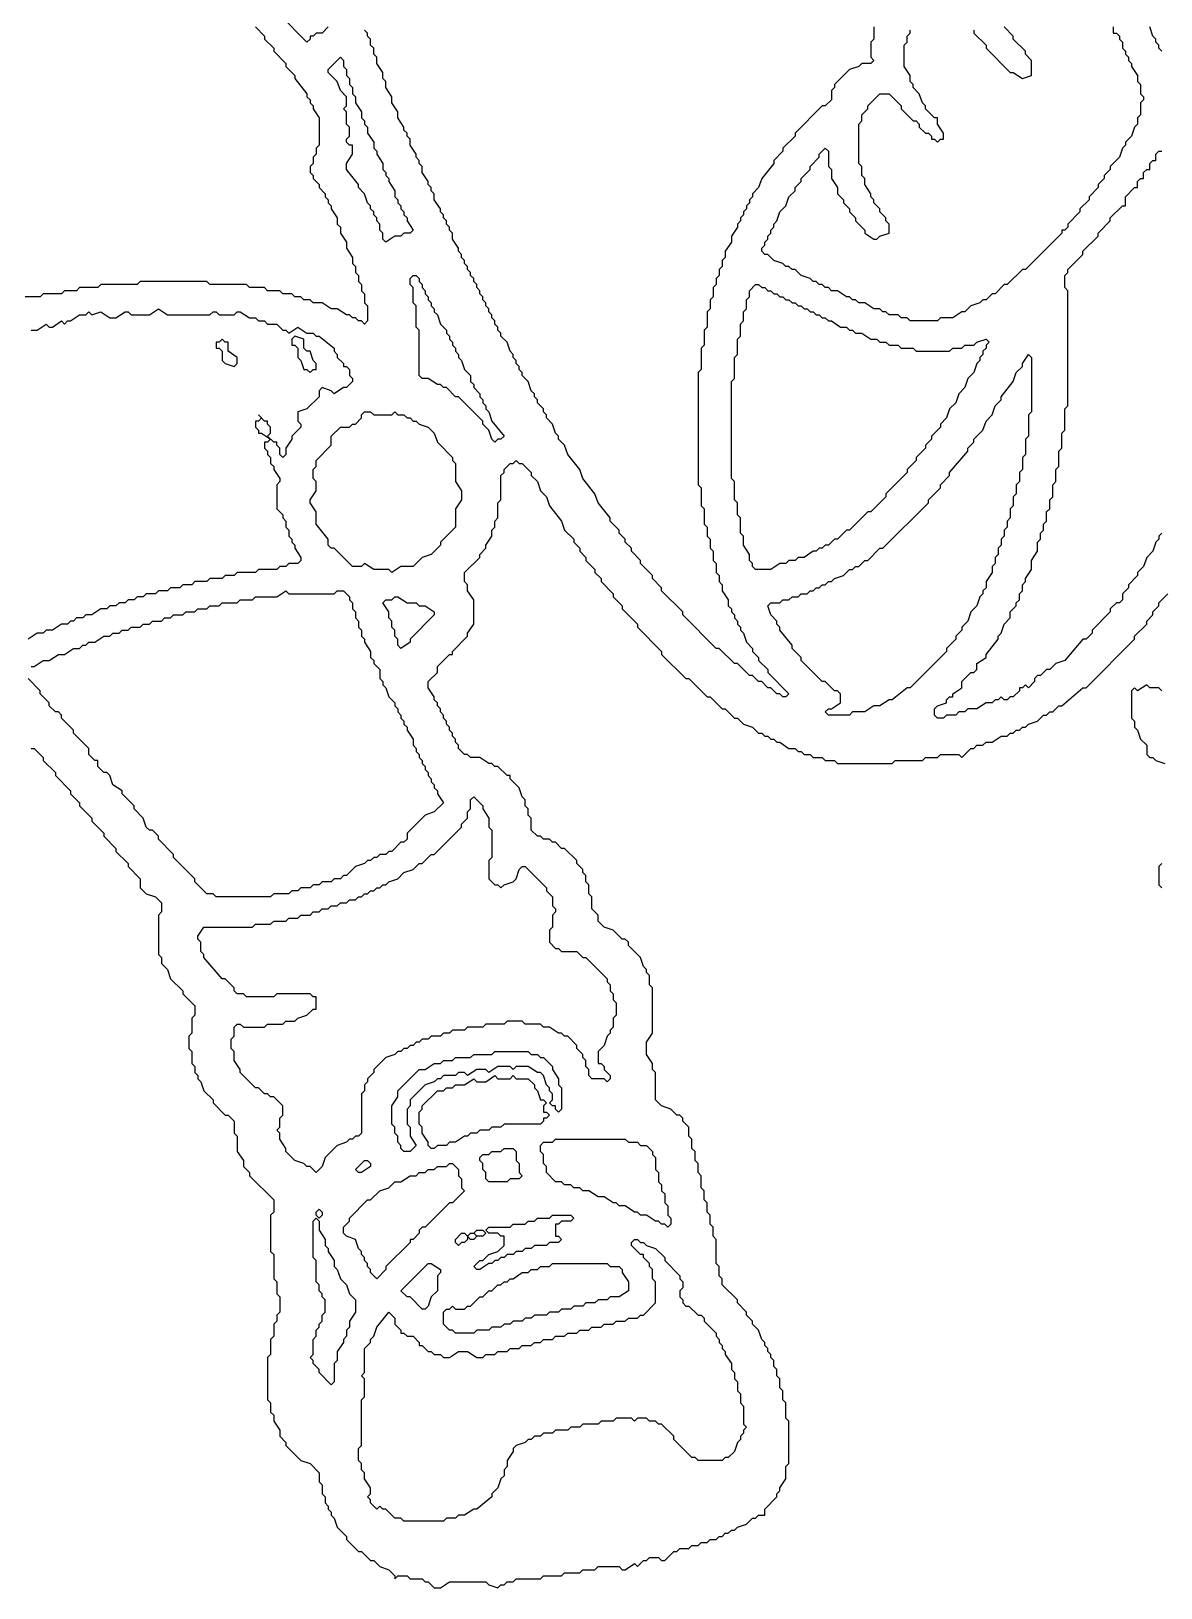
# Model space of a CAD drawing. Header units: millimetres. Extents: x 2 to 58.7, y 4.1 to 84.
# Drawn here: x 24.24 to 46.82, y 4.06 to 35.19 of the extents above; entities that cross this region are included whole.
import ezdxf

# ---------------------------------------------------------------- set-up
doc = ezdxf.new("R2010")
doc.units = ezdxf.units.MM
doc.layers.add('RAISED_METAL', color=7, linetype='Continuous')

msp = doc.modelspace()

# ---------------------------------------------------------------- linework, layer by layer
at = {"layer": 'RAISED_METAL'}
for points in [[(30.178, 35.273), (30.057, 35.152), (29.936, 35.152), (29.875, 35.091), (29.815, 35.091), (29.815, 35.03), (29.754, 34.97), (29.209, 35.515)], [(28.724, 35.273), (28.906, 35.091), (28.906, 35.03), (29.088, 34.848), (29.088, 34.788), (29.33, 34.545), (29.33, 34.485), (29.512, 34.303), (29.512, 34.242), (29.754, 33.939), (29.754, 33.879), (29.815, 33.818), (29.815, 33.758), (29.875, 33.697), (29.875, 33.636), (29.997, 33.455), (29.997, 32.909), (29.936, 32.848), (29.936, 32.727), (29.875, 32.667), (29.875, 32.545), (29.815, 32.485), (29.815, 32.364), (29.875, 32.303), (29.875, 32.242), (29.997, 32.121), (29.997, 32.061), (30.118, 31.939), (30.118, 31.879), (30.178, 31.818), (30.178, 31.758), (30.239, 31.697), (30.239, 31.636), (30.36, 31.455), (30.36, 31.333), (30.421, 31.273), (30.421, 31.152), (30.542, 30.97), (30.542, 30.848), (30.663, 30.667), (30.663, 30.545), (30.724, 30.485), (30.724, 30.364), (30.784, 30.303), (30.784, 30.182), (30.845, 30.121), (30.845, 30), (30.906, 29.939), (30.906, 29.758), (30.966, 29.697), (30.966, 29.394), (30.906, 29.333), (30.845, 29.394), (30.784, 29.394), (30.724, 29.455), (30.663, 29.455), (30.603, 29.515), (30.542, 29.515), (30.36, 29.636), (30.239, 29.636), (30.057, 29.758), (29.875, 29.758), (29.815, 29.818), (29.694, 29.818), (29.633, 29.879), (29.512, 29.879), (29.451, 29.939), (29.269, 29.939), (29.209, 30), (28.966, 30), (28.906, 30.061), (28.603, 30.061), (28.542, 30.121), (27.815, 30.121), (27.754, 30.182), (26.421, 30.182), (26.361, 30.121), (25.633, 30.121), (25.573, 30.061), (25.209, 30.061), (25.149, 30), (24.906, 30), (24.846, 29.939), (24.482, 29.939), (24.421, 29.879), (24.119, 29.879)], [(41.086, 35.273), (41.086, 35.03), (41.025, 34.97), (41.025, 34.667), (41.086, 34.606), (41.025, 34.545), (40.844, 34.545), (40.783, 34.485), (40.601, 34.424), (40.298, 34.121), (40.298, 34.061), (40.238, 34), (40.238, 33.818), (40.116, 33.697), (40.056, 33.697), (39.51, 33.152), (39.51, 33.091), (39.268, 32.848), (39.268, 32.788), (39.086, 32.606), (39.086, 32.545), (38.844, 32.242), (38.783, 32.061), (38.662, 31.939), (38.662, 31.879), (38.601, 31.818), (38.601, 31.758), (38.541, 31.697), (38.541, 31.636), (38.48, 31.576), (38.48, 31.515), (38.42, 31.455), (38.42, 31.394), (38.359, 31.333), (38.359, 31.273), (38.238, 31.091), (38.238, 30.97), (38.117, 30.788), (38.117, 30.667), (38.056, 30.606), (38.056, 30.485), (37.996, 30.424), (37.996, 30.303), (37.935, 30.242), (37.935, 30.121), (37.874, 30.061), (37.874, 29.879), (37.814, 29.818), (37.814, 29.636), (37.753, 29.576), (37.753, 29.273), (37.693, 29.212), (37.693, 28.909), (37.632, 28.848), (37.632, 28.424), (37.571, 28.364), (37.571, 26.121), (37.632, 26.061), (37.632, 25.697), (37.693, 25.636), (37.693, 25.333), (37.753, 25.273), (37.753, 25.091), (37.814, 25.03), (37.814, 24.848), (37.874, 24.788), (37.874, 24.606), (37.935, 24.545), (37.935, 24.364), (37.996, 24.303), (37.996, 24.182), (38.056, 24.121), (38.056, 24), (38.177, 23.818), (38.177, 23.697), (38.238, 23.636), (38.238, 23.576), (38.299, 23.515), (38.299, 23.455), (38.359, 23.394), (38.359, 23.333), (38.42, 23.273), (38.42, 23.212), (38.48, 23.152), (38.541, 22.97), (38.662, 22.848), (38.662, 22.788), (38.783, 22.667), (38.783, 22.606), (38.965, 22.424), (38.965, 22.364), (39.389, 21.939), (39.329, 21.879), (39.268, 21.879), (39.207, 21.939), (39.147, 21.939), (39.026, 22.061), (38.965, 22.061), (38.844, 22.182), (38.783, 22.182), (38.662, 22.303), (38.601, 22.303), (38.359, 22.545), (38.299, 22.545), (37.996, 22.848), (37.935, 22.848), (37.268, 23.515), (37.268, 23.576), (36.844, 24), (36.844, 24.061), (36.662, 24.242), (36.662, 24.303), (36.42, 24.545), (36.42, 24.606), (36.238, 24.788), (36.238, 24.848), (36.117, 24.97), (36.117, 25.03), (35.996, 25.152), (35.996, 25.212), (35.814, 25.394), (35.814, 25.455), (35.572, 25.758), (35.511, 25.939), (35.269, 26.242), (35.208, 26.424), (34.966, 26.727), (34.905, 26.909), (34.784, 27.03), (34.784, 27.091), (34.723, 27.152), (34.663, 27.333), (34.541, 27.455), (34.541, 27.515), (34.481, 27.576), (34.481, 27.636), (34.36, 27.758), (34.36, 27.818), (34.299, 27.879), (34.299, 27.939), (34.238, 28), (34.178, 28.182), (34.057, 28.303), (34.057, 28.364), (33.996, 28.424), (33.996, 28.485), (33.935, 28.545), (33.935, 28.606), (33.875, 28.667), (33.875, 28.727), (33.814, 28.788), (33.754, 28.97), (33.632, 29.091), (33.632, 29.152), (33.572, 29.212), (33.572, 29.273), (33.511, 29.333), (33.511, 29.394), (33.451, 29.455), (33.451, 29.515), (33.39, 29.576), (33.39, 29.636), (33.329, 29.697), (33.329, 29.758), (33.269, 29.818), (33.269, 29.879), (33.208, 29.939), (33.208, 30), (33.148, 30.061), (33.148, 30.121), (33.087, 30.182), (33.087, 30.242), (33.026, 30.303), (33.026, 30.364), (32.966, 30.424), (32.966, 30.485), (32.905, 30.545), (32.905, 30.606), (32.845, 30.667), (32.845, 30.727), (32.784, 30.788), (32.784, 30.848), (32.663, 31.03), (32.663, 31.152), (32.602, 31.212), (32.602, 31.273), (32.542, 31.333), (32.542, 31.394), (32.481, 31.455), (32.481, 31.515), (32.42, 31.576), (32.42, 31.636), (32.299, 31.818), (32.299, 31.939), (32.239, 32), (32.239, 32.061), (32.178, 32.121), (32.178, 32.182), (32.057, 32.364), (32.057, 32.485), (31.996, 32.545), (31.996, 32.606), (31.936, 32.667), (31.936, 32.727), (31.814, 32.909), (31.814, 33.03), (31.754, 33.091), (31.754, 33.152), (31.693, 33.212), (31.693, 33.273), (31.572, 33.455), (31.572, 33.576), (31.451, 33.758), (31.451, 33.879), (31.33, 34.061), (31.33, 34.182), (31.269, 34.242), (31.269, 34.364), (31.148, 34.545), (31.148, 34.667), (31.087, 34.727), (31.087, 34.848), (31.027, 34.909), (31.027, 35.03), (30.966, 35.091), (30.966, 35.152), (30.906, 35.212)], [(45.873, 35.273), (45.873, 35.152), (45.934, 35.152), (45.994, 35.091), (45.994, 35.03), (46.055, 34.97), (46.055, 34.848), (46.116, 34.788), (46.116, 34.727), (46.176, 34.667), (46.176, 34.606), (46.237, 34.545), (46.237, 34.485), (46.358, 34.303), (46.358, 34.182), (46.419, 34.121), (46.419, 33.939), (46.479, 33.879), (46.479, 33.818), (46.419, 33.758), (46.419, 33.515), (46.358, 33.455), (46.358, 33.333), (46.297, 33.273), (46.237, 33.091), (46.116, 32.97), (46.116, 32.909), (46.055, 32.848), (45.994, 32.667), (45.813, 32.485), (45.813, 32.424), (45.691, 32.303), (45.691, 32.242), (45.57, 32.121), (45.57, 32.061), (45.389, 31.879), (45.389, 31.818), (45.207, 31.636), (45.207, 31.576), (44.964, 31.333), (44.964, 31.273), (44.904, 31.212), (44.843, 31.212), (44.843, 31.152), (44.116, 30.424), (44.055, 30.424), (43.752, 30.121), (43.692, 30.121), (43.51, 29.939), (43.449, 29.939), (43.328, 29.818), (43.268, 29.818), (43.207, 29.758), (43.025, 29.697), (42.904, 29.576), (42.843, 29.576), (42.662, 29.455), (42.419, 29.455), (42.359, 29.394), (41.813, 29.394), (41.753, 29.455), (41.631, 29.455), (41.571, 29.515), (41.389, 29.515), (41.328, 29.576), (41.268, 29.576), (41.207, 29.636), (41.086, 29.636), (40.904, 29.758), (40.783, 29.758), (40.722, 29.818), (40.662, 29.818), (40.601, 29.879), (40.541, 29.879), (40.359, 30), (40.238, 30), (40.177, 30.061), (40.116, 30.061), (40.056, 30.121), (39.995, 30.121), (39.935, 30.182), (39.874, 30.182), (39.813, 30.242), (39.632, 30.303), (39.51, 30.424), (39.45, 30.424), (39.389, 30.485), (39.329, 30.485), (39.268, 30.545), (39.086, 30.606), (38.965, 30.727), (38.904, 30.727), (38.844, 30.788), (38.844, 30.848), (38.904, 30.909), (38.904, 30.97), (38.965, 31.03), (38.965, 31.091), (39.026, 31.152), (39.026, 31.212), (39.086, 31.273), (39.086, 31.333), (39.147, 31.394), (39.207, 31.576), (39.329, 31.697), (39.389, 31.879), (39.51, 32), (39.51, 32.061), (39.632, 32.182), (39.632, 32.242), (39.813, 32.424), (39.813, 32.485), (39.995, 32.667), (39.995, 32.727), (40.116, 32.848), (40.177, 32.788), (40.177, 32.485), (40.238, 32.424), (40.238, 32.242), (40.359, 32.061), (40.359, 31.939), (40.48, 31.818), (40.48, 31.758), (40.601, 31.636), (40.601, 31.576), (40.722, 31.455), (40.722, 31.394), (40.904, 31.212), (40.904, 31.152), (41.086, 31.03), (41.147, 31.03), (41.207, 31.091), (41.389, 31.152), (41.389, 31.333), (41.328, 31.394), (41.328, 31.455), (41.207, 31.576), (41.207, 31.636), (41.086, 31.758), (41.086, 31.818), (41.025, 31.879), (41.025, 31.939), (40.904, 32.121), (40.904, 32.242), (40.844, 32.303), (40.844, 32.485), (40.783, 32.545), (40.783, 33.333), (40.844, 33.394), (40.844, 33.515), (40.965, 33.636), (40.965, 33.697), (41.207, 33.939), (41.389, 33.939), (41.631, 33.697), (41.631, 33.636), (41.874, 33.394), (41.934, 33.394), (41.995, 33.333), (41.995, 33.273), (42.116, 33.152), (42.177, 33.152), (42.237, 33.091), (42.237, 33.03), (42.298, 33.03), (42.359, 32.97), (42.419, 33.03), (42.48, 33.03), (42.48, 33.152), (42.359, 33.333), (42.359, 33.455), (42.298, 33.455), (42.116, 33.636), (42.116, 33.697), (42.056, 33.758), (41.995, 33.939), (41.874, 34.061), (41.874, 34.121), (41.813, 34.182), (41.813, 34.303), (41.692, 34.485), (41.692, 34.909), (41.753, 34.97), (41.753, 35.091), (41.813, 35.152), (41.813, 35.212)], [(43.086, 35.212), (43.086, 35.152), (43.328, 34.909), (43.328, 34.848), (43.813, 34.364), (43.874, 34.364), (44.055, 34.242), (44.237, 34.303), (44.237, 34.606), (44.116, 34.727), (44.116, 34.788), (43.874, 35.03), (43.874, 35.091), (43.692, 35.273)], [(46.843, 34.788), (46.782, 34.848), (46.782, 34.909), (46.722, 34.97), (46.722, 35.03), (46.661, 35.091), (46.6, 35.273)], [(46.843, 25.152), (46.782, 25.091), (46.782, 25.03), (46.722, 24.97), (46.661, 24.788), (46.54, 24.667), (46.479, 24.485), (46.358, 24.364), (46.358, 24.303), (46.176, 24.121), (46.176, 24.061), (46.055, 23.939), (46.055, 23.818), (45.994, 23.758), (45.934, 23.758), (45.813, 23.636), (45.813, 23.576), (45.449, 23.212), (45.449, 23.152), (45.328, 23.03), (45.267, 23.03), (44.904, 22.606), (44.722, 22.545), (44.601, 22.424), (44.54, 22.424), (44.419, 22.303), (44.358, 22.303), (44.298, 22.242), (44.298, 22.182), (44.177, 22.061), (44.116, 22.121), (44.055, 22.061), (43.995, 22.061), (43.995, 22), (43.874, 21.879), (43.813, 21.879), (43.752, 21.818), (43.692, 21.818), (43.631, 21.879), (43.571, 21.818), (43.51, 21.818), (43.449, 21.758), (43.328, 21.758), (43.146, 21.636), (42.965, 21.636), (42.904, 21.576), (42.783, 21.576), (42.722, 21.515), (42.54, 21.515), (42.48, 21.455), (42.359, 21.455), (42.298, 21.515), (42.298, 21.636), (42.359, 21.697), (42.54, 21.758), (42.54, 21.818), (42.601, 21.879), (42.662, 21.879), (42.662, 21.939), (42.843, 22.061), (42.843, 22.182), (43.025, 22.364), (43.086, 22.364), (43.146, 22.424), (43.146, 22.545), (43.328, 22.667), (43.328, 22.727), (43.571, 23.03), (43.571, 23.091), (43.631, 23.152), (43.692, 23.333), (43.813, 23.455), (43.813, 23.576), (43.934, 23.697), (43.934, 23.758), (43.995, 23.818), (43.995, 23.939), (44.055, 24), (44.055, 24.121), (44.116, 24.182), (44.116, 24.242), (44.237, 24.424), (44.237, 24.606), (44.358, 24.788), (44.358, 24.97), (44.419, 25.03), (44.419, 25.152), (44.48, 25.212), (44.48, 25.333), (44.54, 25.394), (44.54, 25.576), (44.601, 25.636), (44.601, 25.818), (44.661, 25.879), (44.661, 26.121), (44.722, 26.182), (44.722, 26.424), (44.783, 26.485), (44.783, 26.788), (44.843, 26.848), (44.843, 27.152), (44.904, 27.212), (44.904, 27.636), (44.964, 27.697), (44.964, 30), (44.904, 30.061), (44.904, 30.303), (44.964, 30.364), (44.964, 30.424), (45.267, 30.727), (45.267, 30.788), (45.57, 31.091), (45.57, 31.152), (45.813, 31.394), (45.813, 31.455), (46.055, 31.697), (46.116, 31.697), (46.116, 31.879), (46.297, 32.061), (46.358, 32.061), (46.358, 32.182), (46.419, 32.242), (46.479, 32.242), (46.479, 32.364), (46.54, 32.424), (46.6, 32.424), (46.6, 32.545), (46.661, 32.606), (46.722, 32.606), (46.722, 32.727), (46.782, 32.788), (46.843, 32.788)], [(24.24, 29.212), (24.361, 29.212), (24.543, 29.333), (24.603, 29.273), (24.664, 29.273), (24.846, 29.394), (24.906, 29.333), (24.967, 29.394), (25.027, 29.394), (25.209, 29.515), (25.33, 29.515), (25.391, 29.576), (25.452, 29.515), (25.633, 29.576), (25.815, 29.455), (25.936, 29.455), (26.118, 29.576), (26.179, 29.576), (26.239, 29.515), (26.603, 29.515), (26.785, 29.636), (26.967, 29.515), (27.815, 29.515), (27.876, 29.576), (27.936, 29.576), (27.997, 29.515), (28.3, 29.515), (28.36, 29.576), (28.421, 29.576), (28.603, 29.455), (28.724, 29.455), (28.785, 29.394), (28.906, 29.394), (28.966, 29.333), (29.148, 29.333), (29.269, 29.212), (29.33, 29.212), (29.391, 29.152), (29.572, 29.273), (29.754, 29.152), (29.875, 29.152), (29.936, 29.091), (29.997, 29.091), (30.3, 28.848), (30.3, 28.788), (30.36, 28.727), (30.36, 28.667), (30.481, 28.545), (30.481, 28.485), (30.542, 28.485), (30.603, 28.424), (30.603, 28.303), (30.663, 28.242), (30.663, 28.182), (30.542, 28.061), (30.481, 28.061), (30.3, 27.939), (30.239, 28), (30.057, 28.061), (29.997, 28), (29.997, 27.879), (29.754, 27.636), (29.572, 27.576), (29.572, 27.394), (29.633, 27.333), (29.633, 27.273), (29.451, 27.091), (29.451, 27.03), (29.33, 26.848), (29.33, 26.727), (29.269, 26.667), (29.209, 26.727), (29.209, 26.848), (29.148, 26.909), (29.148, 26.97), (29.088, 26.97), (28.966, 27.091), (29.027, 27.152), (29.027, 27.273), (28.966, 27.333), (28.966, 27.394), (28.906, 27.394), (28.785, 27.515), (28.845, 27.455), (28.785, 27.394), (28.724, 27.394), (28.724, 27.273), (28.785, 27.212), (28.785, 27.152), (28.845, 27.152), (29.027, 27.03), (28.966, 26.97), (28.906, 26.97), (28.906, 26.848), (28.966, 26.788), (28.966, 26.727), (29.027, 26.667), (29.027, 26.545), (29.088, 26.485), (29.088, 26.424), (29.209, 26.242), (29.209, 26.182), (29.148, 26.121), (29.148, 25.636), (29.269, 25.515), (29.269, 25.455), (29.33, 25.394), (29.33, 25.273), (29.391, 25.212), (29.391, 25.091), (29.451, 25.03), (29.451, 24.97), (29.512, 24.909), (29.512, 24.848), (29.633, 24.667), (29.633, 24.606), (29.572, 24.545), (29.391, 24.545), (29.33, 24.485), (29.209, 24.485), (29.148, 24.424), (28.785, 24.424), (28.724, 24.364), (28.36, 24.364), (28.3, 24.303), (28.118, 24.303), (28.057, 24.242), (27.815, 24.242), (27.754, 24.182), (27.512, 24.182), (27.451, 24.121), (27.27, 24.121), (27.209, 24.061), (27.027, 24.061), (26.967, 24), (26.785, 24), (26.724, 23.939), (26.542, 23.939), (26.482, 23.879), (26.361, 23.879), (26.3, 23.818), (26.179, 23.818), (26.118, 23.758), (25.997, 23.758), (25.936, 23.697), (25.815, 23.697), (25.755, 23.636), (25.633, 23.636), (25.452, 23.515), (25.33, 23.515), (25.27, 23.455), (25.149, 23.455), (25.088, 23.394), (25.027, 23.394), (24.967, 23.333), (24.846, 23.333), (24.664, 23.212), (24.543, 23.212), (24.482, 23.152), (24.361, 23.152), (24.179, 23.03)], [(24.24, 20.848), (24.3, 20.848), (24.482, 20.667), (24.482, 20.606), (24.724, 20.364), (24.724, 20.303), (25.027, 20), (25.027, 19.939), (25.209, 19.758), (25.209, 19.697), (25.452, 19.455), (25.452, 19.394), (25.694, 19.152), (25.694, 19.091), (25.936, 18.848), (25.936, 18.788), (26.179, 18.545), (26.179, 18.485), (26.421, 18.242), (26.421, 18.061), (26.542, 17.939), (26.724, 17.879), (26.845, 17.758), (26.845, 17.576), (26.785, 17.515), (26.785, 16.727), (26.845, 16.667), (26.845, 16.545), (26.967, 16.424), (27.027, 16.242), (27.27, 16), (27.27, 15.939), (27.512, 15.697), (27.512, 15.515), (27.451, 15.455), (27.451, 15.152), (27.391, 15.091), (27.391, 14.848), (27.451, 14.788), (27.451, 14.545), (27.512, 14.485), (27.512, 14.364), (27.573, 14.303), (27.573, 14.242), (27.633, 14.182), (27.694, 14), (27.876, 13.818), (27.876, 13.758), (28.118, 13.515), (28.179, 13.515), (28.3, 13.394), (28.3, 13.152), (28.36, 13.091), (28.36, 12.788), (28.482, 12.606), (28.482, 12.485), (28.603, 12.364), (28.603, 12.303), (29.088, 11.818), (29.088, 11.576), (29.027, 11.515), (29.027, 10.788), (29.088, 10.727), (29.088, 10.242), (29.148, 10.182), (29.148, 9.939), (29.209, 9.879), (29.209, 9.576), (29.148, 9.515), (29.148, 9.394), (29.088, 9.333), (29.088, 9.091), (29.027, 9.03), (29.027, 8.727), (28.966, 8.667), (28.966, 7.818), (29.027, 7.758), (29.027, 7.576), (29.088, 7.515), (29.088, 7.394), (29.209, 7.212), (29.209, 7.091), (29.33, 6.97), (29.33, 6.909), (29.633, 6.606), (29.815, 6.545), (29.997, 6.364), (29.997, 6.182), (30.057, 6.121), (30.057, 5.939), (30.118, 5.879), (30.118, 5.758), (30.178, 5.697), (30.178, 5.636), (30.239, 5.576), (30.239, 5.515), (30.3, 5.455), (30.36, 5.273), (30.542, 5.091), (30.542, 5.03), (30.784, 4.788), (30.845, 4.788), (31.027, 4.606), (31.087, 4.606), (31.209, 4.485), (31.39, 4.424), (31.511, 4.303), (31.511, 4.242), (31.572, 4.303), (31.754, 4.303), (31.814, 4.242), (32.057, 4.242), (32.117, 4.182), (32.178, 4.182), (32.299, 4.061), (32.42, 4.061), (32.602, 4.182), (33.329, 4.182), (33.39, 4.121), (33.572, 4.061), (33.632, 4.121), (33.693, 4.121), (33.754, 4.182), (33.875, 4.182), (33.935, 4.242), (34.42, 4.242), (34.481, 4.303), (34.844, 4.303), (34.905, 4.364), (35.208, 4.364), (35.269, 4.424), (35.511, 4.424), (35.572, 4.485), (35.996, 4.485), (36.056, 4.424), (36.117, 4.424), (36.299, 4.545), (36.359, 4.485), (36.481, 4.606), (36.541, 4.606), (36.602, 4.667), (36.784, 4.667), (36.844, 4.606), (36.905, 4.606), (37.087, 4.788), (37.147, 4.788), (37.208, 4.848), (37.39, 4.848), (37.45, 4.909), (37.571, 4.909), (37.632, 4.97), (37.753, 4.97), (37.814, 5.03), (37.935, 5.03), (37.996, 5.091), (38.056, 5.091), (38.117, 5.152), (38.177, 5.152), (38.238, 5.212), (38.299, 5.212), (38.359, 5.273), (38.541, 5.333), (38.662, 5.455), (38.723, 5.455), (38.783, 5.515), (38.904, 5.515), (38.904, 5.636), (39.147, 5.879), (39.147, 5.939), (39.207, 6), (39.207, 6.061), (39.329, 6.242), (39.329, 6.485), (39.389, 6.545), (39.389, 7.394), (39.329, 7.455), (39.329, 7.758), (39.268, 7.818), (39.268, 8), (39.207, 8.061), (39.207, 8.242), (39.147, 8.303), (39.147, 8.424), (39.086, 8.485), (39.086, 8.606), (39.026, 8.667), (39.026, 8.727), (38.965, 8.788), (38.965, 8.848), (38.904, 8.909), (38.904, 8.97), (38.844, 9.03), (38.783, 9.212), (38.662, 9.333), (38.662, 9.394), (38.541, 9.515), (38.541, 9.576), (38.359, 9.758), (38.359, 9.818), (38.056, 10.121), (38.056, 10.242), (37.996, 10.303), (37.996, 10.485), (37.935, 10.545), (37.935, 11.03), (37.874, 11.091), (37.874, 11.273), (37.814, 11.333), (37.814, 11.515), (37.753, 11.576), (37.753, 11.758), (37.693, 11.818), (37.693, 12), (37.632, 12.061), (37.632, 12.303), (37.571, 12.364), (37.571, 12.545), (37.511, 12.606), (37.511, 12.788), (37.45, 12.848), (37.45, 13.03), (37.39, 13.091), (37.39, 13.273), (37.268, 13.394), (37.268, 13.455), (37.208, 13.515), (37.147, 13.515), (37.026, 13.636), (36.844, 13.697), (36.723, 13.818), (36.723, 14.364), (36.662, 14.424), (36.662, 14.545), (36.541, 14.727), (36.541, 14.97), (36.662, 15.152), (36.662, 16.061), (36.602, 16.121), (36.602, 16.303), (36.541, 16.364), (36.541, 16.424), (36.481, 16.485), (36.42, 16.667), (36.178, 16.909), (36.178, 16.97), (36.117, 17.03), (36.056, 17.03), (35.875, 17.212), (35.693, 17.273), (35.572, 17.394), (35.572, 17.515), (35.45, 17.636), (35.45, 17.879), (35.39, 17.939), (35.39, 18.121), (35.329, 18.182), (35.329, 18.303), (35.269, 18.364), (35.269, 18.424), (35.147, 18.545), (35.147, 18.606), (34.905, 18.848), (34.844, 18.848), (34.723, 18.97), (34.663, 18.97), (34.602, 19.03), (34.481, 19.03), (34.42, 19.091), (34.36, 19.091), (34.238, 19.212), (34.238, 19.455), (34.178, 19.515), (34.178, 19.636), (34.117, 19.697), (34.117, 19.818), (34.057, 19.879), (33.996, 20.061), (33.814, 20.242), (33.814, 20.303), (33.754, 20.303), (33.572, 20.485), (33.511, 20.485), (33.451, 20.545), (33.39, 20.545), (33.208, 20.667), (33.026, 20.667), (32.966, 20.727), (32.905, 20.727), (32.784, 20.848), (32.784, 20.909), (32.723, 20.97), (32.723, 21.03), (32.663, 21.091), (32.663, 21.152), (32.602, 21.212), (32.602, 21.273), (32.542, 21.333), (32.542, 21.394), (32.481, 21.455), (32.481, 21.515), (32.42, 21.576), (32.42, 21.636), (32.36, 21.697), (32.36, 21.758), (32.299, 21.818), (32.299, 21.879), (32.178, 22.061), (32.178, 22.182), (32.36, 22.364), (32.36, 22.485), (32.602, 22.727), (32.663, 22.727), (32.663, 22.788), (32.966, 23.091), (32.966, 23.152), (33.087, 23.333), (33.087, 23.818), (32.966, 24), (32.966, 24.121), (32.905, 24.182), (32.905, 24.364), (33.208, 24.667), (33.208, 24.727), (33.329, 24.848), (33.329, 24.909), (33.451, 25.091), (33.451, 25.212), (33.511, 25.273), (33.511, 25.394), (33.572, 25.455), (33.572, 25.758), (33.632, 25.818), (33.632, 26.303), (33.693, 26.364), (33.693, 26.424), (33.814, 26.545), (33.875, 26.545), (33.935, 26.606), (33.996, 26.545), (34.057, 26.545), (34.238, 26.364), (34.238, 26.303), (34.36, 26.182), (34.42, 26), (34.541, 25.879), (34.602, 25.697), (34.844, 25.394), (34.905, 25.212), (35.087, 25.03), (35.087, 24.97), (35.208, 24.848), (35.208, 24.788), (35.329, 24.667), (35.329, 24.606), (35.511, 24.424), (35.511, 24.364), (35.632, 24.242), (35.632, 24.182), (35.875, 23.939), (35.875, 23.879), (36.056, 23.697), (36.056, 23.636), (36.359, 23.333), (36.359, 23.273), (36.844, 22.788), (36.844, 22.727), (37.329, 22.242), (37.39, 22.242), (37.753, 21.879), (37.814, 21.879), (38.056, 21.636), (38.117, 21.636), (38.299, 21.455), (38.359, 21.455), (38.48, 21.333), (38.662, 21.273), (38.783, 21.152), (38.844, 21.152), (38.904, 21.091), (38.965, 21.091), (39.026, 21.03), (39.086, 21.03), (39.147, 20.97), (39.207, 20.97), (39.389, 20.848), (39.51, 20.848), (39.571, 20.788), (39.632, 20.788), (39.692, 20.727), (39.813, 20.727), (39.874, 20.667), (40.056, 20.667), (40.116, 20.606), (40.298, 20.606), (40.359, 20.545), (41.45, 20.545), (41.51, 20.606), (42.056, 20.606), (42.116, 20.667), (42.359, 20.667), (42.419, 20.727), (42.783, 20.727), (42.843, 20.667), (43.025, 20.848), (43.086, 20.848), (43.146, 20.909), (43.268, 20.909), (43.328, 20.97), (43.449, 20.97), (43.631, 21.091), (43.752, 21.091), (43.813, 21.152), (43.874, 21.152), (43.934, 21.212), (43.995, 21.212), (44.055, 21.273), (44.116, 21.273), (44.177, 21.333), (44.358, 21.394), (44.48, 21.515), (44.54, 21.515), (44.601, 21.576), (44.661, 21.576), (44.783, 21.697), (44.843, 21.697), (45.267, 22.061), (45.328, 22.061), (46.297, 23.03), (46.297, 23.091), (46.54, 23.333), (46.54, 23.394), (46.661, 23.515), (46.661, 23.576), (46.782, 23.697), (46.782, 23.758), (46.964, 23.939)], [(24.24, 22.485), (24.3, 22.485), (24.482, 22.606), (24.603, 22.606), (24.785, 22.727), (24.906, 22.727), (25.088, 22.848), (25.209, 22.848), (25.27, 22.909), (25.33, 22.909), (25.391, 22.97), (25.512, 22.97), (25.694, 23.091), (25.815, 23.091), (25.876, 23.152), (25.997, 23.152), (26.058, 23.212), (26.179, 23.212), (26.239, 23.273), (26.421, 23.273), (26.482, 23.333), (26.603, 23.333), (26.664, 23.394), (26.845, 23.394), (26.906, 23.455), (27.027, 23.455), (27.088, 23.515), (27.27, 23.515), (27.33, 23.576), (27.512, 23.576), (27.573, 23.636), (27.754, 23.636), (27.815, 23.697), (27.997, 23.697), (28.057, 23.758), (28.36, 23.758), (28.421, 23.818), (28.663, 23.818), (28.724, 23.879), (29.148, 23.879), (29.33, 24), (29.391, 23.939), (30.3, 23.939), (30.36, 24), (30.481, 24), (30.603, 23.879), (30.603, 23.818), (30.663, 23.758), (30.663, 23.636), (30.724, 23.576), (30.724, 23.455), (30.784, 23.394), (30.784, 23.273), (30.845, 23.212), (30.845, 23.091), (30.906, 23.03), (30.906, 22.97), (31.027, 22.788), (31.027, 22.667), (31.087, 22.606), (31.087, 22.545), (31.209, 22.424), (31.209, 22.242), (31.269, 22.182), (31.269, 22.121), (31.33, 22.061), (31.39, 21.879), (31.511, 21.758), (31.511, 21.697), (31.572, 21.636), (31.572, 21.576), (31.633, 21.515), (31.633, 21.455), (31.693, 21.394), (31.693, 21.333), (31.754, 21.273), (31.754, 21.212), (31.875, 21.03), (31.875, 20.909), (31.936, 20.848), (31.936, 20.788), (31.996, 20.727), (31.996, 20.667), (32.057, 20.606), (32.057, 20.545), (32.117, 20.485), (32.117, 20.424), (32.178, 20.364), (32.178, 20.303), (32.239, 20.242), (32.239, 20.182), (32.299, 20.121), (32.299, 20.061), (32.36, 20), (32.36, 19.939), (32.481, 19.758), (32.299, 19.576), (32.117, 19.515), (31.754, 19.152), (31.754, 19.03), (31.693, 18.97), (31.633, 18.97), (31.451, 18.788), (31.39, 18.788), (31.33, 18.727), (31.209, 18.727), (31.148, 18.667), (31.087, 18.667), (31.027, 18.606), (30.966, 18.606), (30.906, 18.545), (30.724, 18.485), (30.542, 18.303), (30.481, 18.303), (30.421, 18.242), (30.3, 18.242), (30.239, 18.182), (30.057, 18.182), (29.997, 18.121), (29.875, 18.121), (29.815, 18.061), (29.633, 18.061), (29.572, 18), (29.451, 18), (29.391, 17.939), (29.088, 17.939), (29.027, 17.879), (27.936, 17.879), (27.876, 17.939), (27.754, 17.939), (27.512, 18.182), (27.512, 18.242), (27.088, 18.667), (27.088, 18.727), (26.785, 19.03), (26.785, 19.091), (26.664, 19.212), (26.603, 19.212), (26.542, 19.273), (26.482, 19.455), (26.3, 19.636), (26.3, 19.697), (26.058, 19.939), (26.058, 20), (25.876, 20.121), (25.815, 20.303), (25.755, 20.364), (25.694, 20.364), (25.573, 20.485), (25.573, 20.606), (25.512, 20.606), (25.391, 20.727), (25.391, 20.848), (25.088, 21.152), (25.088, 21.212), (24.846, 21.455), (24.846, 21.515), (24.785, 21.576), (24.724, 21.576), (24.603, 21.697), (24.603, 21.758), (24.421, 21.939), (24.421, 22), (24.179, 22.242)], [(46.843, 22), (46.782, 22.061), (46.6, 22.061), (46.54, 22.121), (46.358, 22), (46.297, 22.061), (46.237, 22), (46.237, 21.455), (46.297, 21.394), (46.297, 21.273), (46.358, 21.212), (46.419, 21.03), (46.54, 20.909), (46.54, 20.727), (46.6, 20.667), (46.661, 20.667), (46.722, 20.606), (46.903, 20.545)], [(46.843, 18.545), (46.782, 18.485), (46.782, 18.121), (46.843, 18.061)]]:
    msp.add_lwpolyline(points, dxfattribs=at)
for points in [[(30.421, 34.667), (30.481, 34.606), (30.481, 34.485), (30.542, 34.424), (30.542, 34.303), (30.603, 34.242), (30.603, 34.121), (30.663, 34.061), (30.663, 33.939), (30.724, 33.879), (30.724, 33.758), (30.845, 33.576), (30.845, 33.455), (30.906, 33.394), (30.906, 33.333), (30.966, 33.273), (30.966, 33.152), (31.087, 32.97), (31.087, 32.848), (31.148, 32.788), (31.148, 32.727), (31.269, 32.545), (31.269, 32.424), (31.33, 32.364), (31.33, 32.303), (31.39, 32.242), (31.39, 32.182), (31.511, 32), (31.511, 31.879), (31.572, 31.818), (31.572, 31.758), (31.633, 31.697), (31.633, 31.636), (31.693, 31.576), (31.693, 31.515), (31.754, 31.455), (31.754, 31.394), (31.875, 31.212), (31.814, 31.152), (31.693, 31.152), (31.633, 31.091), (31.511, 31.091), (31.33, 30.97), (31.269, 31.03), (31.269, 31.152), (31.209, 31.212), (31.209, 31.333), (31.148, 31.394), (31.148, 31.455), (31.087, 31.515), (31.087, 31.576), (31.027, 31.636), (31.027, 31.697), (30.966, 31.758), (30.906, 31.939), (30.784, 32.061), (30.784, 32.121), (30.542, 32.424), (30.542, 32.545), (30.663, 32.727), (30.663, 32.909), (30.603, 32.909), (30.542, 32.97), (30.542, 33.03), (30.603, 33.091), (30.603, 33.273), (30.542, 33.333), (30.542, 33.576), (30.481, 33.636), (30.542, 33.697), (30.542, 33.879), (30.421, 34), (30.36, 34.182), (30.178, 34.364), (30.178, 34.424)], [(31.875, 30.303), (31.936, 30.303), (31.996, 30.242), (31.996, 30.182), (32.057, 30.121), (32.057, 30.061), (32.117, 30), (32.117, 29.939), (32.178, 29.879), (32.178, 29.818), (32.239, 29.758), (32.239, 29.697), (32.299, 29.636), (32.299, 29.576), (32.36, 29.515), (32.42, 29.333), (32.542, 29.212), (32.542, 29.152), (32.602, 29.091), (32.602, 29.03), (32.663, 28.97), (32.663, 28.909), (32.723, 28.848), (32.723, 28.788), (32.784, 28.727), (32.784, 28.667), (32.845, 28.606), (32.905, 28.424), (33.026, 28.303), (33.026, 28.182), (33.087, 28.121), (33.087, 28.061), (33.208, 27.939), (33.208, 27.879), (33.269, 27.818), (33.269, 27.758), (33.329, 27.697), (33.329, 27.636), (33.39, 27.576), (33.451, 27.394), (33.693, 27.091), (33.632, 27.03), (33.572, 27.03), (33.511, 26.97), (33.451, 27.03), (33.39, 27.212), (33.269, 27.333), (33.269, 27.394), (32.784, 27.879), (32.723, 27.879), (32.542, 28.061), (32.481, 28.061), (32.42, 28.121), (32.36, 28.121), (32.178, 28.242), (32.057, 28.242), (31.996, 28.303), (31.996, 29.212), (31.936, 29.273), (31.936, 29.697), (31.875, 29.758), (31.875, 30.061), (31.814, 30.121), (31.814, 30.242)], [(43.328, 29.03), (43.389, 28.97), (43.328, 28.909), (43.328, 28.848), (43.268, 28.788), (43.268, 28.727), (43.207, 28.667), (43.207, 28.606), (43.146, 28.545), (43.086, 28.364), (42.965, 28.242), (42.904, 28.061), (42.783, 27.939), (42.722, 27.758), (42.601, 27.636), (42.54, 27.455), (42.419, 27.333), (42.419, 27.273), (42.237, 27.091), (42.237, 27.03), (42.116, 26.909), (42.116, 26.848), (41.934, 26.667), (41.934, 26.606), (41.753, 26.424), (41.753, 26.364), (41.328, 25.939), (41.328, 25.879), (41.025, 25.576), (40.965, 25.576), (40.601, 25.212), (40.541, 25.212), (40.359, 25.03), (40.298, 25.03), (40.177, 24.909), (40.116, 24.909), (40.056, 24.848), (39.995, 24.848), (39.935, 24.788), (39.874, 24.788), (39.692, 24.667), (39.571, 24.667), (39.51, 24.606), (39.389, 24.606), (39.329, 24.545), (39.207, 24.545), (39.026, 24.424), (38.723, 24.424), (38.662, 24.485), (38.662, 24.545), (38.601, 24.606), (38.601, 24.727), (38.48, 24.909), (38.48, 25.091), (38.42, 25.152), (38.42, 25.455), (38.359, 25.515), (38.359, 25.758), (38.299, 25.818), (38.299, 26.182), (38.238, 26.242), (38.238, 28.182), (38.299, 28.242), (38.299, 28.667), (38.359, 28.727), (38.359, 29.03), (38.42, 29.091), (38.42, 29.333), (38.48, 29.394), (38.48, 29.576), (38.541, 29.636), (38.541, 29.818), (38.601, 29.879), (38.601, 30), (38.723, 30.121), (38.783, 30.121), (38.844, 30.061), (38.904, 30.061), (38.965, 30), (39.026, 30), (39.086, 29.939), (39.147, 29.939), (39.207, 29.879), (39.268, 29.879), (39.329, 29.818), (39.389, 29.818), (39.45, 29.758), (39.51, 29.758), (39.571, 29.697), (39.632, 29.697), (39.692, 29.636), (39.753, 29.636), (39.813, 29.576), (39.874, 29.576), (39.935, 29.515), (39.995, 29.515), (40.056, 29.455), (40.116, 29.455), (40.177, 29.394), (40.238, 29.394), (40.419, 29.273), (40.541, 29.273), (40.601, 29.212), (40.662, 29.212), (40.722, 29.152), (40.844, 29.152), (41.025, 29.03), (41.147, 29.03), (41.207, 28.97), (41.328, 28.97), (41.389, 28.909), (41.571, 28.909), (41.631, 28.848), (41.874, 28.848), (41.934, 28.788), (42.601, 28.788), (42.662, 28.848), (42.843, 28.848), (42.904, 28.909), (43.086, 28.909), (43.146, 28.97)], [(27.936, 28.97), (27.936, 28.848), (27.997, 28.848), (28.057, 28.788), (28.057, 28.606), (28.118, 28.545), (28.3, 28.485), (28.36, 28.545), (28.36, 28.667), (28.179, 28.788), (28.179, 28.97), (28.118, 28.97), (28.057, 29.03), (27.997, 28.97)], [(29.512, 29.091), (29.451, 29.03), (29.451, 28.909), (29.512, 28.909), (29.572, 28.848), (29.572, 28.667), (29.633, 28.606), (29.694, 28.424), (29.754, 28.424), (29.815, 28.364), (29.875, 28.424), (29.936, 28.424), (29.936, 28.545), (29.875, 28.606), (29.815, 28.788), (29.754, 28.788), (29.694, 28.848), (29.694, 29.03)], [(44.177, 28.727), (44.237, 28.667), (44.237, 27.576), (44.177, 27.515), (44.177, 27.091), (44.116, 27.03), (44.116, 26.727), (44.055, 26.667), (44.055, 26.424), (43.995, 26.364), (43.995, 26.182), (43.934, 26.121), (43.934, 25.939), (43.874, 25.879), (43.874, 25.697), (43.813, 25.636), (43.813, 25.455), (43.752, 25.394), (43.752, 25.273), (43.692, 25.212), (43.692, 25.091), (43.631, 25.03), (43.631, 24.909), (43.571, 24.848), (43.571, 24.727), (43.51, 24.667), (43.51, 24.545), (43.449, 24.485), (43.449, 24.364), (43.328, 24.182), (43.328, 24.061), (43.268, 24), (43.268, 23.939), (43.207, 23.879), (43.146, 23.697), (43.025, 23.576), (42.965, 23.394), (42.843, 23.273), (42.843, 23.212), (42.722, 23.091), (42.722, 23.03), (42.54, 22.848), (42.54, 22.788), (41.813, 22.061), (41.753, 22.061), (41.45, 21.818), (41.389, 21.818), (41.207, 21.697), (41.086, 21.697), (40.904, 21.576), (40.662, 21.576), (40.601, 21.515), (40.177, 21.515), (40.116, 21.576), (40.177, 21.636), (40.238, 21.636), (40.419, 21.758), (40.419, 21.939), (40.359, 22), (40.298, 22), (40.116, 22.182), (40.056, 22.182), (39.632, 22.606), (39.632, 22.667), (39.45, 22.848), (39.45, 22.909), (39.207, 23.212), (39.207, 23.273), (39.147, 23.333), (39.147, 23.394), (39.026, 23.515), (38.965, 23.697), (39.026, 23.758), (39.207, 23.758), (39.268, 23.818), (39.389, 23.818), (39.45, 23.879), (39.571, 23.879), (39.632, 23.939), (39.753, 23.939), (39.813, 24), (39.874, 24), (39.935, 24.061), (39.995, 24.061), (40.056, 24.121), (40.116, 24.121), (40.177, 24.182), (40.238, 24.182), (40.298, 24.242), (40.48, 24.303), (40.601, 24.424), (40.662, 24.424), (40.722, 24.485), (40.783, 24.485), (40.904, 24.606), (40.965, 24.606), (41.207, 24.848), (41.268, 24.848), (42.177, 25.758), (42.177, 25.818), (42.419, 26.061), (42.419, 26.121), (42.601, 26.303), (42.601, 26.364), (42.965, 26.788), (42.965, 26.848), (43.086, 26.97), (43.086, 27.03), (43.268, 27.212), (43.328, 27.394), (43.449, 27.515), (43.51, 27.697), (43.631, 27.818), (43.631, 27.879), (43.874, 28.182), (43.934, 28.364), (44.055, 28.485), (44.055, 28.545)], [(30.906, 27.576), (31.027, 27.576), (31.087, 27.515), (31.451, 27.515), (31.511, 27.576), (31.572, 27.515), (31.693, 27.515), (31.754, 27.455), (31.814, 27.455), (31.875, 27.394), (31.936, 27.394), (31.996, 27.333), (32.178, 27.273), (32.299, 27.152), (32.36, 26.97), (32.663, 26.667), (32.663, 26.606), (32.723, 26.545), (32.723, 26.182), (32.845, 26), (32.845, 25.818), (32.723, 25.636), (32.723, 25.273), (32.42, 24.97), (32.42, 24.909), (32.239, 24.727), (32.057, 24.667), (31.875, 24.485), (31.633, 24.485), (31.451, 24.364), (31.39, 24.424), (31.087, 24.424), (30.906, 24.545), (30.845, 24.485), (30.663, 24.485), (30.3, 24.848), (30.239, 24.848), (30.178, 24.909), (30.178, 25.03), (29.936, 25.333), (29.936, 25.576), (29.815, 25.758), (29.815, 25.818), (29.936, 26), (29.936, 26.182), (29.875, 26.242), (29.875, 26.424), (29.936, 26.485), (29.936, 26.606), (30.239, 26.909), (30.239, 27.091), (30.421, 27.273), (30.603, 27.273), (30.663, 27.333), (30.724, 27.333), (30.845, 27.455), (30.845, 27.515)], [(31.511, 23.879), (31.572, 23.879), (31.754, 23.758), (31.936, 23.758), (31.996, 23.697), (32.117, 23.697), (32.299, 23.576), (32.299, 23.515), (31.814, 23.03), (31.814, 22.97), (31.633, 22.848), (31.572, 22.909), (31.572, 23.03), (31.511, 23.091), (31.511, 23.212), (31.451, 23.273), (31.451, 23.394), (31.39, 23.455), (31.39, 23.576), (31.269, 23.758), (31.33, 23.818), (31.451, 23.818)], [(33.087, 19.879), (33.269, 19.697), (33.269, 19.636), (33.39, 19.455), (33.39, 19.273), (33.451, 19.212), (33.451, 18.667), (33.39, 18.606), (33.39, 18.242), (33.511, 18.121), (33.572, 18.121), (33.632, 18.061), (33.693, 18.121), (33.875, 18.182), (33.935, 18.242), (33.996, 18.424), (34.057, 18.485), (34.117, 18.485), (34.541, 18.061), (34.541, 18), (34.663, 17.879), (34.663, 17.697), (34.723, 17.636), (34.723, 17.576), (34.663, 17.515), (34.663, 17.273), (34.602, 17.212), (34.602, 16.97), (34.723, 16.848), (34.784, 16.848), (34.844, 16.788), (35.147, 16.788), (35.269, 16.667), (35.329, 16.667), (35.753, 16.242), (35.753, 16.182), (35.814, 16.121), (35.814, 16), (35.875, 15.939), (35.875, 15.818), (35.935, 15.758), (35.935, 15.515), (35.875, 15.455), (35.875, 15.273), (35.814, 15.212), (35.814, 15.152), (35.753, 15.091), (35.693, 14.909), (35.572, 14.788), (35.572, 14.545), (35.632, 14.545), (35.693, 14.485), (35.693, 14.424), (35.814, 14.303), (35.814, 14.242), (35.753, 14.182), (35.693, 14.242), (35.45, 14.242), (35.39, 14.303), (35.39, 14.424), (35.329, 14.485), (35.329, 14.606), (35.269, 14.667), (35.269, 14.727), (35.147, 14.848), (35.147, 14.909), (34.966, 15.091), (34.905, 15.091), (34.844, 15.152), (34.784, 15.152), (34.602, 15.273), (34.481, 15.273), (34.42, 15.333), (34.117, 15.333), (34.057, 15.394), (33.754, 15.394), (33.693, 15.333), (33.329, 15.333), (33.269, 15.273), (32.966, 15.273), (32.905, 15.212), (32.663, 15.212), (32.602, 15.152), (32.481, 15.152), (32.42, 15.091), (32.239, 15.091), (32.178, 15.03), (32.057, 15.03), (31.996, 14.97), (31.936, 14.97), (31.875, 14.909), (31.814, 14.909), (31.754, 14.848), (31.693, 14.848), (31.633, 14.788), (31.572, 14.788), (31.511, 14.727), (31.33, 14.667), (31.087, 14.424), (31.087, 14.364), (30.966, 14.242), (30.966, 14.182), (30.906, 14.121), (30.906, 14), (30.845, 13.939), (30.845, 13.152), (30.784, 13.091), (30.724, 13.091), (30.663, 13.03), (30.603, 13.03), (30.542, 12.97), (30.36, 12.909), (30.118, 12.667), (30.057, 12.485), (29.936, 12.364), (29.815, 12.485), (29.754, 12.485), (29.694, 12.545), (29.512, 12.606), (29.33, 12.788), (29.33, 12.848), (29.209, 13.03), (29.209, 13.152), (29.148, 13.212), (29.209, 13.273), (29.209, 13.455), (29.269, 13.515), (29.269, 13.697), (29.088, 13.879), (29.027, 13.879), (28.966, 13.939), (28.906, 13.939), (28.785, 14.061), (28.724, 14.061), (28.421, 14.364), (28.421, 14.424), (28.3, 14.606), (28.3, 14.788), (28.239, 14.848), (28.239, 15.03), (28.3, 15.091), (28.3, 15.273), (28.36, 15.333), (28.421, 15.333), (28.482, 15.273), (28.906, 15.273), (28.966, 15.333), (29.269, 15.333), (29.33, 15.394), (29.512, 15.394), (29.572, 15.455), (29.754, 15.515), (29.875, 15.636), (29.936, 15.636), (29.936, 15.879), (29.875, 15.879), (29.815, 15.939), (29.148, 15.939), (29.088, 15.879), (28.542, 15.879), (28.482, 15.939), (28.36, 15.939), (28.3, 16), (28.3, 16.061), (28.118, 16.242), (28.057, 16.242), (27.694, 16.667), (27.694, 16.727), (27.633, 16.788), (27.633, 16.97), (27.573, 17.03), (27.573, 17.091), (27.694, 17.273), (28.663, 17.273), (28.724, 17.333), (29.027, 17.333), (29.088, 17.394), (29.33, 17.394), (29.391, 17.455), (29.572, 17.455), (29.633, 17.515), (29.815, 17.515), (29.875, 17.576), (29.997, 17.576), (30.057, 17.636), (30.178, 17.636), (30.239, 17.697), (30.36, 17.697), (30.421, 17.758), (30.542, 17.758), (30.603, 17.818), (30.724, 17.818), (30.784, 17.879), (30.845, 17.879), (30.906, 17.939), (30.966, 17.939), (31.027, 18), (31.087, 18), (31.148, 18.061), (31.209, 18.061), (31.269, 18.121), (31.33, 18.121), (31.39, 18.182), (31.572, 18.242), (31.693, 18.364), (31.875, 18.424), (31.996, 18.545), (32.057, 18.545), (32.239, 18.727), (32.299, 18.727), (32.845, 19.273), (32.845, 19.333), (32.966, 19.455), (32.966, 19.576), (33.026, 19.636), (33.026, 19.818)], [(34.663, 14.485), (34.663, 14.424), (34.784, 14.242), (34.784, 14.121), (34.844, 14.061), (34.844, 13.636), (34.784, 13.576), (34.723, 13.636), (34.723, 13.697), (34.663, 13.697), (34.602, 13.758), (34.663, 13.818), (34.663, 13.939), (34.602, 14), (34.602, 14.061), (34.541, 14.121), (34.481, 14.303), (34.42, 14.364), (34.36, 14.364), (34.178, 14.485), (33.935, 14.485), (33.875, 14.424), (33.814, 14.485), (33.572, 14.485), (33.39, 14.364), (33.329, 14.424), (33.148, 14.424), (32.966, 14.303), (32.905, 14.364), (32.784, 14.364), (32.723, 14.303), (32.481, 14.303), (32.42, 14.242), (32.36, 14.242), (32.299, 14.182), (32.117, 14.121), (31.814, 13.818), (31.814, 13.697), (31.754, 13.636), (31.754, 13.333), (31.814, 13.273), (31.814, 13.091), (31.936, 12.909), (31.814, 12.788), (31.693, 12.788), (31.633, 12.848), (31.633, 12.909), (31.572, 12.97), (31.572, 13.091), (31.511, 13.152), (31.511, 13.273), (31.451, 13.333), (31.451, 13.697), (31.572, 13.879), (31.572, 14), (31.996, 14.424), (32.117, 14.424), (32.299, 14.545), (32.42, 14.545), (32.481, 14.606), (32.663, 14.606), (32.723, 14.667), (33.026, 14.667), (33.087, 14.727), (33.451, 14.727), (33.511, 14.788), (34.178, 14.788), (34.238, 14.727), (34.36, 14.727), (34.42, 14.667), (34.481, 14.667)], [(34.541, 13.758), (34.481, 13.697), (34.481, 13.576), (34.541, 13.576), (34.602, 13.515), (34.541, 13.455), (34.481, 13.455), (34.481, 13.394), (34.42, 13.333), (33.693, 13.333), (33.632, 13.273), (33.451, 13.273), (33.39, 13.212), (33.208, 13.212), (33.148, 13.152), (33.026, 13.152), (32.966, 13.091), (32.905, 13.091), (32.723, 12.97), (32.602, 12.97), (32.542, 12.909), (32.36, 12.909), (32.299, 12.848), (32.239, 12.848), (32.178, 12.909), (32.178, 12.97), (32.057, 13.152), (32.057, 13.273), (31.996, 13.333), (31.996, 13.576), (32.057, 13.636), (32.057, 13.697), (32.36, 14), (32.481, 14), (32.542, 14.061), (32.663, 14.061), (32.723, 14.121), (32.905, 14.121), (33.087, 14.242), (33.148, 14.182), (33.329, 14.182), (33.511, 14.303), (33.572, 14.242), (33.814, 14.242), (33.875, 14.303), (33.935, 14.242), (34.178, 14.242), (34.299, 14.121), (34.299, 14.061), (34.36, 14), (34.42, 13.818), (34.481, 13.818)], [(33.208, 12.667), (33.269, 12.727), (33.39, 12.727), (33.451, 12.788), (33.632, 12.788), (33.693, 12.848), (33.875, 12.848), (33.935, 12.788), (33.935, 12.606), (33.996, 12.545), (33.996, 12.364), (34.057, 12.303), (33.996, 12.242), (33.814, 12.242), (33.754, 12.182), (33.39, 12.182), (33.329, 12.242), (33.329, 12.364), (33.269, 12.424), (33.269, 12.545), (33.208, 12.606)], [(34.42, 12.909), (34.481, 12.97), (34.663, 12.97), (34.723, 13.03), (36.117, 13.03), (36.178, 12.97), (36.359, 12.97), (36.42, 12.909), (36.541, 12.909), (36.662, 12.788), (36.662, 12.727), (36.723, 12.667), (36.723, 12.424), (36.784, 12.364), (36.784, 12.182), (36.844, 12.121), (36.844, 12), (36.905, 11.939), (36.905, 11.758), (36.965, 11.697), (36.965, 11.515), (37.026, 11.455), (37.026, 11.333), (36.965, 11.273), (36.905, 11.333), (36.844, 11.333), (36.784, 11.394), (36.723, 11.394), (36.541, 11.515), (36.42, 11.515), (36.359, 11.576), (36.299, 11.576), (36.117, 11.697), (35.996, 11.697), (35.935, 11.758), (35.875, 11.758), (35.693, 11.879), (35.572, 11.879), (35.39, 12), (35.269, 12), (35.208, 12.061), (35.087, 12.061), (35.026, 12.121), (34.905, 12.121), (34.844, 12.182), (34.723, 12.182), (34.541, 12.364), (34.541, 12.485), (34.481, 12.545), (34.481, 12.727), (34.42, 12.788)], [(32.663, 12.545), (32.784, 12.424), (32.784, 12.303), (32.845, 12.242), (32.845, 12.061), (32.905, 12), (32.663, 11.758), (32.602, 11.758), (32.117, 11.273), (32.057, 11.273), (31.996, 11.212), (31.996, 11.152), (31.875, 11.03), (31.814, 11.03), (31.814, 10.97), (31.33, 10.485), (31.33, 10.424), (31.148, 10.242), (31.027, 10.364), (31.027, 10.424), (30.966, 10.485), (30.966, 10.545), (30.906, 10.606), (30.906, 10.667), (30.845, 10.727), (30.845, 10.788), (30.784, 10.848), (30.724, 11.03), (30.542, 11.091), (30.481, 11.152), (30.481, 11.273), (30.603, 11.394), (30.603, 11.455), (30.966, 11.818), (31.027, 11.818), (31.209, 12), (31.39, 12.061), (31.511, 12.182), (31.633, 12.182), (31.814, 12.303), (31.936, 12.303), (31.996, 12.364), (32.117, 12.364), (32.178, 12.424), (32.299, 12.424), (32.36, 12.485), (32.542, 12.485), (32.602, 12.545)], [(30.724, 12.424), (30.906, 12.606), (30.966, 12.606), (31.027, 12.545), (31.027, 12.485), (30.845, 12.364), (30.784, 12.364)], [(29.936, 11.576), (29.997, 11.636), (30.057, 11.576), (30.057, 11.515), (29.997, 11.455), (29.936, 11.515)], [(29.936, 11.455), (29.997, 11.394), (29.997, 11.212), (30.118, 11.03), (30.118, 10.909), (30.178, 10.848), (30.178, 10.788), (30.3, 10.606), (30.3, 10.485), (30.36, 10.424), (30.421, 10.242), (30.542, 10.121), (30.603, 9.939), (30.724, 9.818), (30.724, 9.576), (30.603, 9.394), (30.603, 9.273), (30.542, 9.212), (30.542, 9.091), (30.481, 9.03), (30.481, 8.97), (30.36, 8.788), (30.36, 8.606), (30.3, 8.545), (30.3, 8.182), (30.239, 8.121), (29.997, 8.364), (29.997, 8.424), (29.875, 8.545), (29.875, 8.606), (29.815, 8.667), (29.875, 8.727), (29.875, 9.03), (29.936, 9.091), (29.936, 9.212), (29.997, 9.273), (29.997, 9.333), (30.057, 9.394), (30.057, 9.515), (30.118, 9.576), (30.118, 9.818), (30.057, 9.879), (30.057, 9.939), (29.997, 10), (29.997, 10.121), (29.936, 10.182), (29.936, 10.606), (29.875, 10.667), (29.875, 11.394)], [(35.087, 11.455), (35.026, 11.394), (34.844, 11.394), (34.784, 11.333), (34.723, 11.333), (34.723, 11.091), (34.784, 11.091), (34.844, 11.03), (34.784, 10.97), (34.602, 10.97), (34.541, 10.909), (34.299, 10.909), (34.238, 10.848), (34.117, 10.848), (34.057, 10.788), (33.935, 10.788), (33.875, 10.727), (33.754, 10.727), (33.693, 10.667), (33.632, 10.667), (33.572, 10.606), (33.511, 10.606), (33.451, 10.545), (33.39, 10.545), (33.208, 10.424), (33.148, 10.424), (33.087, 10.485), (33.208, 10.606), (33.269, 10.606), (33.39, 10.727), (33.572, 10.788), (33.693, 10.909), (33.693, 11.091), (33.632, 11.091), (33.572, 11.152), (33.39, 11.152), (33.329, 11.212), (33.39, 11.273), (33.814, 11.273), (33.875, 11.333), (34.117, 11.333), (34.178, 11.394), (34.299, 11.394), (34.36, 11.455), (34.602, 11.455), (34.663, 11.515), (35.026, 11.515)], [(33.087, 11.152), (33.148, 11.212), (33.269, 11.212), (33.329, 11.152), (33.269, 11.091), (33.148, 11.091)], [(38.238, 8.545), (38.238, 8.424), (38.299, 8.364), (38.299, 8.242), (38.359, 8.182), (38.359, 8), (38.42, 7.939), (38.42, 7.758), (38.48, 7.697), (38.48, 7.333), (38.541, 7.273), (38.48, 7.212), (38.48, 7.152), (38.42, 7.091), (38.42, 7.03), (38.359, 6.97), (38.299, 6.788), (38.177, 6.667), (38.117, 6.667), (38.056, 6.606), (37.571, 6.606), (37.511, 6.667), (37.45, 6.667), (37.087, 7.03), (37.087, 7.091), (36.844, 7.333), (36.784, 7.333), (36.723, 7.394), (36.602, 7.394), (36.541, 7.455), (36.359, 7.455), (36.299, 7.394), (36.238, 7.455), (35.935, 7.455), (35.875, 7.394), (35.632, 7.394), (35.572, 7.333), (35.269, 7.333), (35.208, 7.273), (35.026, 7.273), (34.966, 7.212), (34.723, 7.212), (34.663, 7.152), (34.481, 7.152), (34.42, 7.091), (34.299, 7.091), (34.238, 7.03), (34.178, 7.03), (34.117, 6.97), (33.935, 6.909), (33.875, 6.848), (33.875, 6.788), (33.754, 6.606), (33.754, 6.485), (33.693, 6.424), (33.693, 6.303), (33.632, 6.242), (33.572, 6.061), (33.451, 5.939), (33.451, 5.879), (33.148, 5.636), (33.087, 5.636), (32.905, 5.515), (32.784, 5.515), (32.723, 5.455), (32.542, 5.455), (32.481, 5.394), (31.693, 5.394), (31.633, 5.455), (31.511, 5.455), (31.33, 5.636), (31.269, 5.636), (31.209, 5.697), (31.148, 5.636), (31.027, 5.758), (31.027, 5.818), (30.966, 5.879), (31.027, 5.939), (31.027, 6.061), (30.906, 6.242), (30.906, 6.364), (30.845, 6.424), (30.845, 6.545), (30.784, 6.606), (30.784, 6.848), (30.845, 6.909), (30.845, 7.818), (30.906, 7.879), (30.906, 8.242), (30.845, 8.303), (30.906, 8.364), (30.906, 8.848), (31.027, 8.97), (31.027, 9.03), (31.087, 9.091), (31.148, 9.273), (31.39, 9.576), (31.511, 9.455), (31.511, 9.333), (31.633, 9.212), (31.633, 9.152), (31.693, 9.152), (31.754, 9.091), (31.875, 9.091), (31.996, 8.97), (31.996, 8.909), (32.057, 8.909), (32.178, 8.788), (32.239, 8.788), (32.299, 8.727), (32.42, 8.727), (32.481, 8.667), (32.602, 8.667), (32.784, 8.788), (32.966, 8.788), (33.148, 8.667), (33.269, 8.667), (33.329, 8.727), (33.511, 8.727), (33.572, 8.788), (33.754, 8.788), (33.814, 8.848), (33.996, 8.848), (34.057, 8.909), (34.238, 8.909), (34.299, 8.97), (34.42, 8.97), (34.481, 9.03), (34.663, 9.03), (34.723, 9.091), (34.905, 9.091), (34.966, 9.152), (35.147, 9.152), (35.208, 9.212), (35.39, 9.212), (35.45, 9.273), (35.632, 9.273), (35.693, 9.333), (35.875, 9.333), (35.935, 9.394), (36.117, 9.394), (36.178, 9.455), (36.359, 9.455), (36.42, 9.515), (36.481, 9.515), (36.723, 9.758), (36.723, 10.182), (36.662, 10.242), (36.662, 10.424), (36.602, 10.485), (36.602, 10.545), (36.481, 10.667), (36.481, 10.727), (36.42, 10.727), (36.238, 10.909), (36.238, 10.97), (36.299, 11.03), (36.359, 11.03), (36.42, 10.97), (36.481, 10.97), (36.541, 10.909), (36.723, 10.848), (36.905, 10.667), (36.905, 10.606), (37.208, 10.303), (37.208, 10.242), (37.268, 10.182), (37.268, 10.061), (37.208, 10), (37.208, 9.879), (37.268, 9.818), (37.268, 9.758), (37.329, 9.697), (37.39, 9.697), (37.571, 9.515), (37.632, 9.515), (37.693, 9.455), (37.693, 9.394), (37.935, 9.152), (37.935, 9.091), (37.996, 9.03), (37.996, 8.97), (38.056, 8.909), (38.056, 8.848), (38.117, 8.788), (38.117, 8.727)], [(32.723, 10.97), (32.723, 11.03), (32.845, 11.152), (32.905, 11.152), (32.966, 11.091), (32.966, 11.03), (32.905, 10.97), (32.845, 10.97), (32.784, 10.909)], [(32.966, 11.091), (33.026, 11.152), (33.087, 11.152), (33.148, 11.091), (33.087, 11.03), (33.026, 11.03)], [(32.239, 10.545), (32.42, 10.424), (32.42, 10.364), (32.36, 10.303), (32.36, 10), (32.239, 9.879), (32.178, 9.697), (32.117, 9.636), (32.057, 9.636), (31.814, 9.879), (31.754, 9.879), (31.633, 10), (32.178, 10.545)], [(36.178, 10.182), (36.178, 10), (35.996, 9.879), (35.814, 9.879), (35.753, 9.818), (35.572, 9.818), (35.511, 9.758), (35.329, 9.758), (35.269, 9.697), (35.087, 9.697), (35.026, 9.636), (34.844, 9.636), (34.784, 9.576), (34.602, 9.576), (34.541, 9.515), (34.299, 9.515), (34.238, 9.455), (34.117, 9.455), (34.057, 9.394), (33.875, 9.394), (33.814, 9.333), (33.693, 9.333), (33.632, 9.273), (33.451, 9.273), (33.39, 9.212), (33.148, 9.212), (33.087, 9.152), (32.723, 9.152), (32.663, 9.212), (32.602, 9.212), (32.481, 9.333), (32.481, 9.576), (32.542, 9.636), (32.602, 9.636), (32.663, 9.697), (32.723, 9.636), (32.905, 9.636), (32.966, 9.697), (33.026, 9.697), (33.208, 9.879), (33.269, 9.879), (33.39, 10), (33.451, 10), (33.572, 10.121), (33.632, 10.121), (33.693, 10.182), (33.754, 10.182), (33.814, 10.242), (33.875, 10.242), (34.057, 10.364), (34.178, 10.364), (34.238, 10.424), (34.36, 10.424), (34.42, 10.485), (34.602, 10.485), (34.663, 10.545), (35.753, 10.545), (35.814, 10.485), (35.996, 10.485), (36.056, 10.424), (36.056, 10.364)]]:
    msp.add_lwpolyline(points, close=True, dxfattribs=at)

doc.saveas('drawing.dxf')
